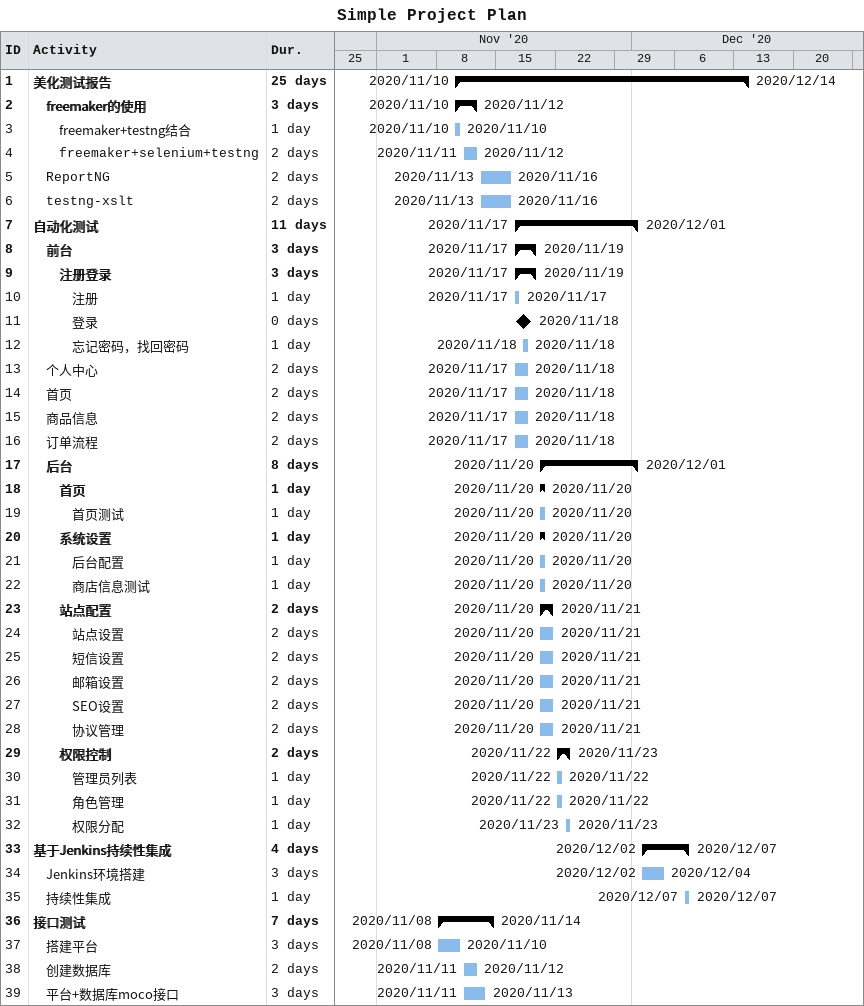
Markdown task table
Simple Project Plan

| ID | Level | Task | Duration | Start | Finish |
|---|---|---|---|---|---|
| 1 | 1 | **美化测试报告** | 25d | 2020-11-10 | 2020-12-14 |
| 2 | 2 | **freemaker的使用** | 3d | 2020-11-10 | 2020-11-12 |
| 3 | 3 | freemaker+testng结合 | 1d | 2020-11-10 | 2020-11-10 |
| 4 | 3 | freemaker+selenium+testng | 2d | 2020-11-11 | 2020-11-12 |
| 5 | 2 | ReportNG | 2d | 2020-11-13 | 2020-11-16 |
| 6 | 2 | testng-xslt | 2d | 2020-11-13 | 2020-11-16 |
| 7 | 1 | **自动化测试** | 11d | 2020-11-17 | 2020-12-01 |
| 8 | 2 | **前台** | 3d | 2020-11-17 | 2020-11-19 |
| 9 | 3 | **注册登录** | 3d | 2020-11-17 | 2020-11-19 |
| 10 | 4 | 注册 | 1d | 2020-11-17 | 2020-11-17 |
| 11 | 4 | 登录 | 0d | 2020-11-18 | 2020-11-18 |
| 12 | 4 | 忘记密码，找回密码 | 1d | 2020-11-18 | 2020-11-18 |
| 13 | 2 | 个人中心 | 2d | 2020-11-17 | 2020-11-18 |
| 14 | 2 | 首页 | 2d | 2020-11-17 | 2020-11-18 |
| 15 | 2 | 商品信息 | 2d | 2020-11-17 | 2020-11-18 |
| 16 | 2 | 订单流程 | 2d | 2020-11-17 | 2020-11-18 |
| 17 | 2 | **后台** | 8d | 2020-11-20 | 2020-12-01 |
| 18 | 3 | **首页** | 1d | 2020-11-20 | 2020-11-20 |
| 19 | 4 | 首页测试 | 1d | 2020-11-20 | 2020-11-20 |
| 20 | 3 | **系统设置** | 1d | 2020-11-20 | 2020-11-20 |
| 21 | 4 | 后台配置 | 1d | 2020-11-20 | 2020-11-20 |
| 22 | 4 | 商店信息测试 | 1d | 2020-11-20 | 2020-11-20 |
| 23 | 3 | **站点配置** | 2d | 2020-11-20 | 2020-11-21 |
| 24 | 4 | 站点设置 | 2d | 2020-11-20 | 2020-11-21 |
| 25 | 4 | 短信设置 | 2d | 2020-11-20 | 2020-11-21 |
| 26 | 4 | 邮箱设置 | 2d | 2020-11-20 | 2020-11-21 |
| 27 | 4 | SEO设置 | 2d | 2020-11-20 | 2020-11-21 |
| 28 | 4 | 协议管理 | 2d | 2020-11-20 | 2020-11-21 |
| 29 | 3 | **权限控制** | 2d | 2020-11-22 | 2020-11-23 |
| 30 | 4 | 管理员列表 | 1d | 2020-11-22 | 2020-11-22 |
| 31 | 4 | 角色管理 | 1d | 2020-11-22 | 2020-11-22 |
| 32 | 4 | 权限分配 | 1d | 2020-11-23 | 2020-11-23 |
| 33 | 1 | **基于Jenkins持续性集成** | 4d | 2020-12-02 | 2020-12-07 |
| 34 | 2 | Jenkins环境搭建 | 3d | 2020-12-02 | 2020-12-04 |
| 35 | 2 | 持续性集成 | 1d | 2020-12-07 | 2020-12-07 |
| 36 | 1 | **接口测试** | 7d | 2020-11-08 | 2020-11-14 |
| 37 | 2 | 搭建平台 | 3d | 2020-11-08 | 2020-11-10 |
| 38 | 2 | 创建数据库 | 2d | 2020-11-11 | 2020-11-12 |
| 39 | 2 | 平台+数据库moco接口 | 3d | 2020-11-11 | 2020-11-13 |
